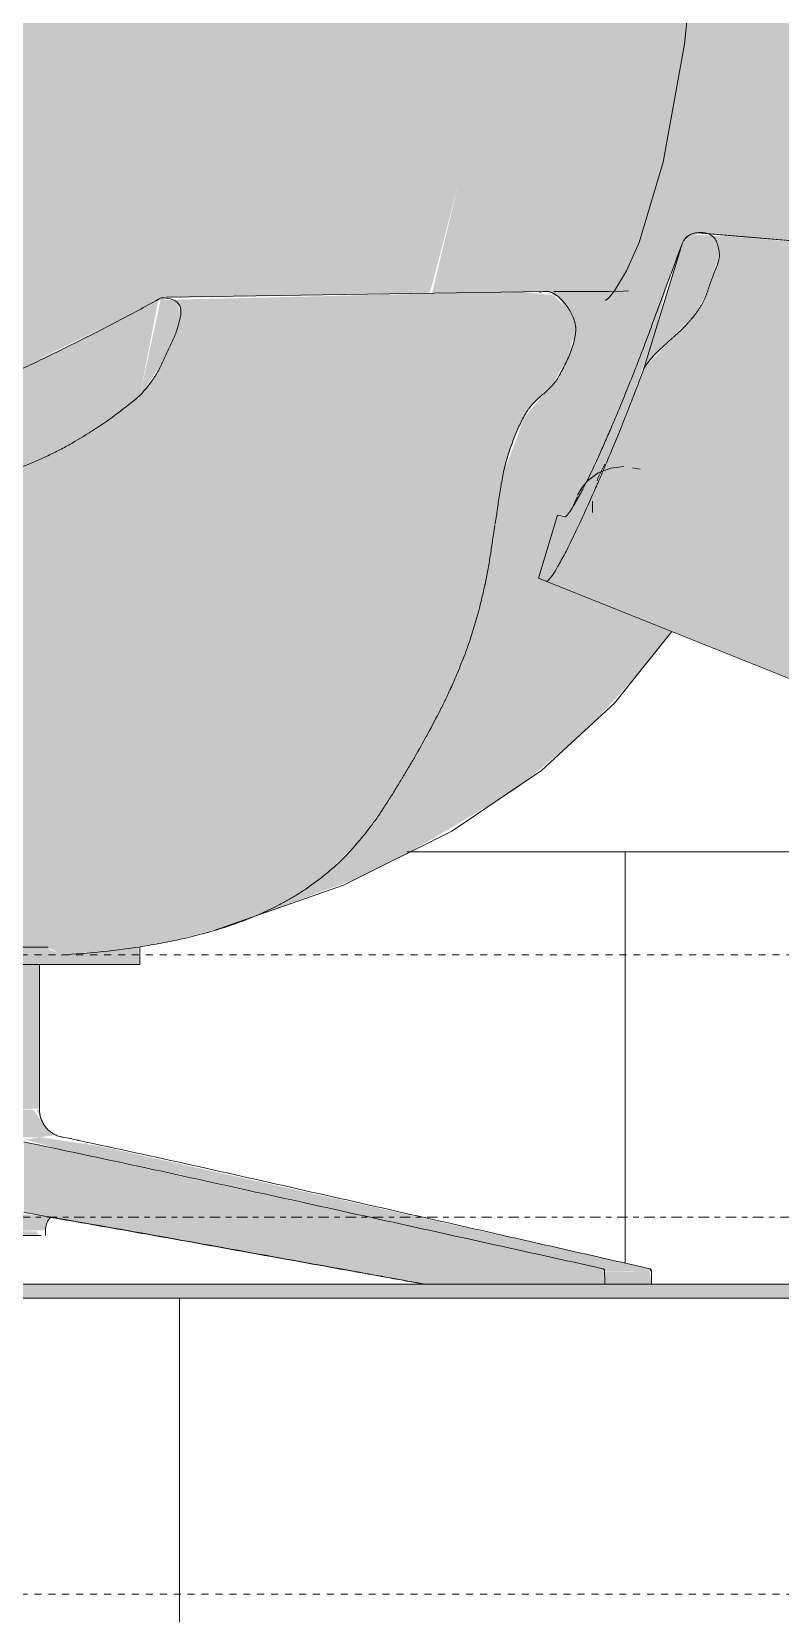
# Model space of a CAD drawing. Header units: inches. Extents: x 1701 to 6939, y -276 to 585.
# Drawn here: x 5342.03 to 5355.47, y -157.66 to -129.28 of the extents above; entities that cross this region are included whole.
import ezdxf

# ---------------------------------------------------------------- set-up
doc = ezdxf.new("R2010")
doc.units = ezdxf.units.IN
doc.header["$MEASUREMENT"] = 0
for name, pattern in [('Aligning Line 1_8_', [0.25, 0.125, -0.125]), ('Dash Dot 3_16_', [0.3125, 0.1875, -0.0625, 0, -0.0625]), ('Grid Line 1_2_', [0.875, 0.5, -0.125, 0.125, -0.125])]:
    doc.linetypes.add(name, pattern=pattern)
for name, color, linetype, lineweight in [('0-2', 7, 'Continuous', 9), ('0-4', 10, 'Continuous', 5), ('A-ANNO-SYMB-1', 150, 'Dash Dot 3_16_', 9), ('A-FLOR-LEVL-1', 51, 'Grid Line 1_2_', 9), ('A-GENM-1', 55, 'Continuous', 9), ('A-GENM-2', 7, 'Continuous', 9), ('A-WALL-PATT-5', 55, 'Continuous', 9), ('G-ANNO-SYMB', 111, 'Aligning Line 1_8_', 9), ('G-ANNO-SYMB-1', 147, 'Aligning Line 1_8_', 9), ('I-FURN-2', 7, 'Continuous', 9), ('I-FURN-3', 27, 'Continuous', 9), ('I-FURN-6', 90, 'Continuous', 9)]:
    doc.layers.add(name, color=color, linetype=linetype, lineweight=lineweight)

# ---------------------------------------------------------------- blocks, each defined once
blk = doc.blocks.new('Seating-Setee-Teknion-BBMC_Metropolitan-R2013 - Lounge Settee-1463093-SECTION _ CENTER LOOKING EAST')
at = {"layer": 'I-FURN-6'}
for points in [[(-3378.28, -145.437), (-3378.28, -133.974), (-3385.443, -133.405), (-3390.822, -132.945), (-3391.081, -132.953), (-3390.952, -133.291), (-3391.255, -134.15), (-3391.674, -134.656), (-3392.295, -135.307), (-3392.306, -135.321), (-3393.174, -137.464), (-3393.853, -138.873), (-3394.063, -139.135), (-3394.022, -139.156), (-3378.289, -145.433)], [(-3392.306, -135.321), (-3391.976, -134.942), (-3391.4, -134.346), (-3391.206, -134.022), (-3390.956, -133.281), (-3391.086, -132.938), (-3391.439, -132.918), (-3391.616, -133.065), (-3392.254, -135.151)], [(-3394.07, -139.137), (-3393.986, -139.073), (-3393.822, -138.818), (-3393.365, -137.889), (-3392.577, -136.026), (-3392.127, -134.737), (-3391.877, -133.771), (-3392.843, -136.259), (-3393.398, -137.473), (-3393.684, -137.945), (-3393.763, -137.973), (-3393.867, -137.989), (-3394.202, -139.085), (-3394.095, -139.127)], [(-3393.625, -137.867), (-3393.464, -137.599), (-3393.516, -137.631), (-3393.619, -137.856)]]:
    blk.add_hatch(color=256, dxfattribs=at).paths.add_polyline_path(points, flags=0)
at = {"layer": 'I-FURN-2'}
for p, q in [((-3392.306, -135.321), (-3391.616, -133.065)), ((-3391.255, -132.892), (-3378.28, -133.968)), ((-3393.232, -137.698), (-3393.232, -137.905)), ((-3393.856, -137.954), (-3394.202, -139.085)), ((-3393.716, -137.983), (-3393.856, -137.954)), ((-3394.202, -139.085), (-3394.07, -139.137)), ((-3394.07, -139.137), (-3378.28, -145.439))]:
    blk.add_line(p, q, dxfattribs=at)
at = {"layer": 'I-FURN-2', "flags": 128}
for points in [[(-3378.28, -133.968), (-3390.518, -132.96), (-3391.271, -132.891)], [(-3393.01, -137.039), (-3393.136, -137.287), (-3393.149, -137.338)], [(-3392.667, -137.081), (-3392.904, -137.106), (-3393.126, -137.193), (-3393.317, -137.335), (-3393.421, -137.459), (-3393.498, -137.592)], [(-3392.513, -137.1), (-3392.446, -137.114), (-3392.377, -137.128)]]:
    blk.add_lwpolyline(points, dxfattribs=at)
at = {"layer": 'I-FURN-2'}
for points, knots in [([(-3391.616, -133.065), (-3391.683, -133.248), (-3391.783, -133.518), (-3391.912, -133.868), (-3392.008, -134.125), (-3392.103, -134.381), (-3392.198, -134.636), (-3392.289, -134.882), (-3392.405, -135.186), (-3392.509, -135.45), (-3392.606, -135.69), (-3392.676, -135.862), (-3392.743, -136.025), (-3392.806, -136.175), (-3392.866, -136.317), (-3392.944, -136.498), (-3393.036, -136.709), (-3393.17, -137.009), (-3393.316, -137.318), (-3393.456, -137.591), (-3393.567, -137.785), (-3393.654, -137.914), (-3393.698, -137.966), (-3393.716, -137.983)], [0, 0, 0, 0, 0.05, 0.075, 0.1, 0.125, 0.15, 0.175, 0.2, 0.25, 0.275, 0.3, 0.325, 0.35, 0.375, 0.4, 0.45, 0.5, 0.6, 0.7, 0.8, 0.9, 1, 1, 1, 1]), ([(-3392.306, -135.321), (-3392.259, -135.236), (-3392.157, -135.109), (-3392, -134.959), (-3391.903, -134.872), (-3391.841, -134.815), (-3391.79, -134.769), (-3391.738, -134.722), (-3391.673, -134.662), (-3391.594, -134.588), (-3391.531, -134.522), (-3391.483, -134.467), (-3391.435, -134.411), (-3391.377, -134.338), (-3391.323, -134.261), (-3391.283, -134.198), (-3391.255, -134.15), (-3391.23, -134.101), (-3391.199, -134.032), (-3391.166, -133.944), (-3391.136, -133.853), (-3391.112, -133.781), (-3391.094, -133.727), (-3391.073, -133.673), (-3391.042, -133.599), (-3391.002, -133.504), (-3390.97, -133.412), (-3390.957, -133.35), (-3390.953, -133.32), (-3390.952, -133.303), (-3390.952, -133.291), (-3390.952, -133.278), (-3390.953, -133.261), (-3390.955, -133.232), (-3390.961, -133.189), (-3390.972, -133.139), (-3390.992, -133.074), (-3391.02, -133.014), (-3391.051, -132.972), (-3391.071, -132.951), (-3391.102, -132.924), (-3391.16, -132.896), (-3391.252, -132.88), (-3391.327, -132.882), (-3391.38, -132.889), (-3391.415, -132.897), (-3391.447, -132.906), (-3391.486, -132.923), (-3391.549, -132.965), (-3391.592, -133.02), (-3391.616, -133.065)], [0, 0, 0, 0, 0.111111, 0.166667, 0.194444, 0.222222, 0.236111, 0.25, 0.277778, 0.305556, 0.333333, 0.347222, 0.361111, 0.388889, 0.416667, 0.430556, 0.444444, 0.458333, 0.472222, 0.5, 0.527778, 0.541667, 0.555556, 0.569444, 0.583333, 0.611111, 0.638889, 0.652778, 0.659722, 0.663194, 0.666667, 0.670139, 0.673611, 0.680556, 0.694444, 0.708333, 0.722222, 0.75, 0.763889, 0.770833, 0.777778, 0.805556, 0.833333, 0.861111, 0.875, 0.888889, 0.902778, 0.916667, 0.944444, 1, 1, 1, 1]), ([(-3391.583, -133.017), (-3391.569, -132.998), (-3391.546, -132.971), (-3391.519, -132.95), (-3391.509, -132.942)], [0, 0, 0, 0, 0.02777778, 0.04432183, 0.04432183, 0.04432183, 0.04432183]), ([(-3391.368, -132.889), (-3391.357, -132.888), (-3391.333, -132.886), (-3391.3, -132.885), (-3391.28, -132.886), (-3391.274, -132.886)], [0.11111111, 0.11111111, 0.11111111, 0.11111111, 0.125, 0.13888889, 0.14500113, 0.14500113, 0.14500113, 0.14500113]), ([(-3394.07, -139.137), (-3394.058, -139.142), (-3394.027, -139.129), (-3393.954, -139.04), (-3393.854, -138.88), (-3393.728, -138.648), (-3393.575, -138.341), (-3393.391, -137.951), (-3393.215, -137.557), (-3393.077, -137.242), (-3392.995, -137.05), (-3392.93, -136.897), (-3392.864, -136.738), (-3392.795, -136.573), (-3392.723, -136.398), (-3392.648, -136.21), (-3392.568, -136.006), (-3392.456, -135.719), (-3392.367, -135.485), (-3392.306, -135.321)], [0.0000311, 0.0000311, 0.0000311, 0.0000311, 0.1, 0.2, 0.3, 0.4, 0.5, 0.6, 0.7, 0.75, 0.775, 0.8, 0.825, 0.85, 0.875, 0.9, 0.925, 0.95, 1, 1, 1, 1])]:
    blk.add_open_spline(points, degree=3, knots=knots, dxfattribs=at)
blk = doc.blocks.new('Seating-Lounge_Chair-Teknion-BBMC_Metropolitan-R2013 - Lounge Chair-V76-SECTION _ CENTER LOOKING EAST')
at = {"layer": 'I-FURN-3'}
for points in [[(-3412.047, -136.976), (-3409.888, -136.786), (-3408.647, -136.622), (-3407.396, -136.412), (-3406.136, -136.15), (-3404.922, -135.829), (-3403.687, -135.405), (-3401.681, -134.424), (-3400.892, -134.053), (-3397.214, -133.992), (-3396.16, -133.962), (-3396.113, -133.831), (-3395.656, -132.077), (-3395.293, -130.168), (-3395.004, -128.036), (-3394.746, -125.123), (-3394.624, -123.244), (-3396.055, -123.18), (-3397.708, -122.961), (-3400.299, -122.45), (-3401.33, -122.26), (-3401.983, -122.245), (-3402.585, -122.484), (-3402.987, -123.016), (-3404.082, -126.346), (-3405.115, -128.783), (-3405.638, -129.792), (-3406.575, -131.304), (-3407.695, -132.587), (-3408.493, -133.21), (-3409.274, -133.596), (-3409.864, -133.778), (-3410.889, -133.917), (-3411.909, -133.943), (-3413.723, -133.988), (-3413.97, -134.056), (-3413.603, -134.235), (-3413.121, -134.6), (-3412.841, -134.933), (-3412.509, -135.603), (-3412.327, -136.098), (-3412.048, -136.971)], [(-3399.67, -145.291), (-3397.491, -144.481), (-3396.601, -144.05), (-3394.611, -142.876), (-3393.361, -141.828), (-3392.262, -140.635), (-3391.825, -140.033), (-3394.196, -139.063), (-3393.822, -137.961), (-3393.684, -137.945), (-3393.57, -137.748), (-3393.369, -137.417), (-3392.918, -136.437), (-3392.134, -134.463), (-3391.583, -133.017), (-3391.337, -132.892), (-3389.367, -133.037), (-3389.174, -131.352), (-3389, -128.892), (-3388.935, -126.346), (-3388.954, -122.471), (-3389.299, -122.61), (-3389.538, -123.05), (-3389.619, -123.247), (-3390.164, -122.901), (-3390.637, -122.38), (-3390.953, -122.23), (-3391.086, -122.275), (-3391.139, -122.596), (-3391.206, -122.679), (-3391.565, -122.861), (-3392.282, -123.041), (-3393.243, -123.18), (-3394.624, -123.244), (-3394.896, -126.9), (-3395.004, -128.036), (-3395.293, -130.168), (-3395.661, -132.104), (-3396.112, -133.976), (-3394, -133.945), (-3393.92, -134.008), (-3393.847, -134.039), (-3393.587, -134.437), (-3393.574, -134.85), (-3393.86, -135.497), (-3394.452, -136.195), (-3394.813, -137.162), (-3395.28, -139.679), (-3395.523, -140.447), (-3395.971, -141.459), (-3396.581, -142.561), (-3397.219, -143.539), (-3397.693, -144.094), (-3397.956, -144.341), (-3398.625, -144.816), (-3399.33, -145.164), (-3399.51, -145.231)], [(-3417.946, -138.843), (-3415.719, -138.743), (-3413.135, -138.823), (-3410.762, -138.648), (-3408.357, -138.336), (-3408.193, -138.312), (-3406.828, -138.057), (-3405.426, -137.725), (-3403.929, -137.251), (-3402.663, -136.711), (-3401.356, -135.807), (-3401.02, -134.077), (-3402.694, -134.942), (-3404.062, -135.56), (-3405.871, -136.089), (-3406.901, -136.325), (-3408.357, -136.582), (-3410.877, -136.885), (-3412.621, -137.015), (-3415.363, -137.086), (-3417.946, -137.016), (-3420.083, -136.835), (-3421.471, -136.628), (-3422.63, -136.391), (-3423.35, -136.212), (-3424.363, -135.875), (-3425.314, -135.413), (-3426.63, -134.334), (-3426.949, -134.053), (-3427.332, -135.823), (-3426.63, -136.719), (-3425.72, -137.312), (-3424.497, -137.808), (-3423.685, -138.059), (-3422.599, -138.313), (-3421.19, -138.549), (-3420.328, -138.662), (-3418.44, -138.813)], [(-3402.766, -145.843), (-3401.681, -145.741), (-3400.786, -145.595), (-3399.74, -145.315), (-3399.153, -145.084), (-3398.625, -144.816), (-3397.956, -144.341), (-3397.352, -143.715), (-3396.772, -142.876), (-3396.107, -141.723), (-3395.614, -140.673), (-3395.346, -139.927), (-3395.083, -138.776), (-3394.761, -136.95), (-3394.617, -136.534), (-3394.41, -136.13), (-3394.285, -135.937), (-3393.919, -135.561), (-3393.661, -135.082), (-3393.558, -134.693), (-3393.595, -134.364), (-3393.92, -134.008), (-3394.42, -133.952), (-3395.839, -133.971), (-3400.892, -134.089), (-3400.638, -134.195), (-3400.732, -134.718), (-3401.103, -135.482), (-3401.449, -135.872), (-3402.838, -136.786), (-3404.41, -137.414), (-3405.871, -137.831), (-3407.51, -138.185), (-3409.212, -138.462), (-3410.762, -138.648), (-3412.186, -138.77), (-3415.365, -138.904), (-3415.68, -138.932), (-3404.463, -145.7), (-3402.951, -145.732), (-3402.767, -145.842)], [(-3401.356, -135.807), (-3400.976, -135.249), (-3400.686, -134.615), (-3400.656, -134.188), (-3400.976, -134.054), (-3401.319, -135.637)]]:
    blk.add_hatch(color=256, dxfattribs=at).paths.add_polyline_path(points, flags=0)
h = blk.add_hatch(color=256, dxfattribs=at)
h.paths.add_polyline_path([(-3412.048, -136.976), (-3412.05, -136.967), (-3412.05, -136.97)], flags=0)
h.paths.add_polyline_path([(-3393.562, -134.66), (-3393.548, -134.555), (-3393.572, -134.572), (-3393.562, -134.659)], flags=0)
h.paths.add_polyline_path([(-3393.959, -134), (-3394.023, -133.955), (-3394.023, -133.988), (-3393.996, -133.993)], flags=0)
at = {"layer": 'I-FURN-6'}
for points in [[(-3404.143, -146.016), (-3401.359, -146.016), (-3401.386, -145.7), (-3402.275, -145.807), (-3402.826, -145.807), (-3403.079, -145.7), (-3404.143, -145.7), (-3404.143, -145.893)], [(-3404.266, -148.619), (-3403.169, -148.601), (-3403.169, -146.016), (-3404.866, -146.016), (-3404.866, -148.619), (-3404.314, -148.619)], [(-3394.556, -151.75), (-3393.018, -151.75), (-3393.042, -151.471), (-3403.438, -149.196), (-3403.438, -150.462), (-3396.23, -151.75), (-3394.773, -151.75)], [(-3404.74, -150.799), (-3403.059, -150.784), (-3402.982, -150.553), (-3403.021, -150.535), (-3403.572, -150.482), (-3403.572, -150.445), (-3403.984, -150.425), (-3404.002, -150.455), (-3404.163, -150.411), (-3405.018, -150.553), (-3404.895, -150.799), (-3404.801, -150.799)], [(-3404.664, -150.875), (-3403.172, -150.875), (-3403.209, -150.799), (-3404.94, -150.809), (-3404.94, -150.875), (-3404.801, -150.875)], [(-3393.009, -151.75), (-3393.007, -151.519), (-3392.206, -151.519), (-3392.21, -151.471), (-3393.042, -151.471), (-3393.01, -151.75)]]:
    blk.add_hatch(color=256, dxfattribs=at).paths.add_polyline_path(points, flags=0)
h = blk.add_hatch(color=256, dxfattribs=at)
h.paths.add_polyline_path([(-3403.145, -149.113), (-3402.899, -149.076), (-3402.99, -149.001), (-3403.064, -148.918), (-3403.266, -148.619), (-3404.866, -148.619), (-3405.006, -148.988), (-3405.164, -149.113), (-3403.152, -149.113)], flags=0)
h.paths.add_polyline_path([(-3403.061, -148.921), (-3403.169, -148.619), (-3403.218, -148.619), (-3403.063, -148.918)], flags=0)
h = blk.add_hatch(color=256, dxfattribs=at)
h.paths.add_polyline_path([(-3415.689, -151.471), (-3415.057, -151.44), (-3404.765, -149.113), (-3405.164, -149.113), (-3415.229, -151.368)], flags=0)
h.paths.add_polyline_path([(-3393.007, -151.471), (-3392.202, -151.471), (-3402.084, -149.27), (-3403.152, -149.113), (-3403.409, -149.157), (-3402.649, -149.364), (-3395.12, -151.012), (-3393.042, -151.471)], flags=0)
h.paths.add_polyline_path([(-3401.562, -149.364), (-3402.658, -149.16), (-3401.59, -149.359)], flags=0)
h.paths.add_polyline_path([(-3405.351, -149.304), (-3404.725, -149.127), (-3405.23, -149.27)], flags=0)
h.paths.add_polyline_path([(-3402.593, -149.163), (-3402.593, -149.157), (-3402.606, -149.16)], flags=0)
h = blk.add_hatch(color=256, dxfattribs=at)
h.paths.add_polyline_path([(-3402.322, -149.233), (-3402.326, -149.229), (-3402.326, -149.232)], flags=0)
h.paths.add_polyline_path([(-3402.322, -149.226), (-3402.325, -149.223), (-3402.326, -149.226)], flags=0)
h.paths.add_polyline_path([(-3402.322, -149.219), (-3402.324, -149.217), (-3402.325, -149.219)], flags=0)
h.paths.add_polyline_path([(-3402.322, -149.211), (-3402.323, -149.21), (-3402.323, -149.211)], flags=0)
h.paths.add_polyline_path([(-3402.499, -149.2), (-3402.503, -149.196), (-3402.5, -149.2)], flags=0)
h = blk.add_hatch(color=256, dxfattribs=at)
h.paths.add_polyline_path([(-3415.478, -151.75), (-3415.227, -151.75), (-3415.244, -151.519), (-3415.718, -151.519), (-3415.721, -151.75), (-3415.565, -151.75)], flags=0)
h.paths.add_polyline_path([(-3393.007, -151.75), (-3392.17, -151.75), (-3392.206, -151.519), (-3393.012, -151.527), (-3393.009, -151.75)], flags=0)
at = {"layer": 'I-FURN-2'}
for p, q in [((-3400.869, -134.042), (-3394.071, -133.937)), ((-3404.143, -145.7), (-3403.004, -145.7)), ((-3401.359, -145.7), (-3401.359, -146.016)), ((-3401.359, -146.016), (-3404.143, -146.016)), ((-3403.157, -148.619), (-3403.157, -146.016)), ((-3402.604, -149.134), (-3402.735, -149.113)), ((-3403.128, -150.875), (-3404.94, -150.875)), ((-3403.052, -150.875), (-3403.052, -150.799))]:
    blk.add_line(p, q, dxfattribs=at)
at = {"layer": 'I-FURN-2', "flags": 128}
for points in [[(-3392.994, -134.1), (-3392.933, -134.045), (-3392.836, -133.928), (-3392.619, -133.571), (-3392.393, -133.063), (-3391.96, -131.617), (-3391.576, -129.501), (-3391.279, -126.586), (-3391.099, -122.666), (-3391.092, -122.324)], [(-3393.924, -133.94), (-3392.926, -133.941), (-3392.681, -133.934), (-3392.584, -133.925)], [(-3400.055, -145.415), (-3397.703, -144.589), (-3395.753, -143.622), (-3394.148, -142.533), (-3392.837, -141.327), (-3391.807, -140.039)], [(-3403.157, -148.619), (-3403.157, -148.639), (-3403.155, -148.659), (-3403.153, -148.679), (-3403.151, -148.699), (-3403.147, -148.719), (-3403.143, -148.738), (-3403.137, -148.758), (-3403.132, -148.777), (-3403.125, -148.796), (-3403.117, -148.814), (-3403.109, -148.832), (-3403.1, -148.85), (-3403.091, -148.868), (-3403.081, -148.885), (-3403.07, -148.902), (-3403.058, -148.918), (-3403.046, -148.934), (-3403.033, -148.949), (-3403.019, -148.964), (-3403.005, -148.978), (-3402.991, -148.992), (-3402.976, -149.005), (-3402.96, -149.017), (-3402.944, -149.029), (-3402.927, -149.04), (-3402.91, -149.051), (-3402.893, -149.06), (-3402.875, -149.069), (-3402.857, -149.078), (-3402.838, -149.085), (-3402.819, -149.092), (-3402.8, -149.098), (-3402.781, -149.104), (-3402.762, -149.108), (-3402.742, -149.112), (-3402.735, -149.113)], [(-3402.962, -150.549), (-3402.972, -150.562), (-3402.981, -150.574), (-3402.99, -150.587), (-3402.998, -150.601), (-3403.006, -150.614), (-3403.013, -150.628), (-3403.019, -150.642), (-3403.025, -150.657), (-3403.031, -150.671), (-3403.035, -150.686), (-3403.04, -150.701), (-3403.043, -150.717), (-3403.046, -150.732), (-3403.048, -150.748), (-3403.05, -150.763), (-3403.051, -150.779), (-3403.052, -150.794), (-3403.052, -150.799)], [(-3393.012, -151.519), (-3393.01, -151.7), (-3393.009, -151.75)], [(-3392.17, -151.75), (-3392.17, -151.7), (-3392.172, -151.519)]]:
    blk.add_lwpolyline(points, dxfattribs=at)
at = {"layer": 'I-FURN-2'}
for points, knots in [([(-3394.184, -133.956), (-3394.176, -133.954), (-3394.14, -133.944), (-3394.077, -133.933), (-3394.019, -133.939), (-3393.982, -133.951), (-3393.957, -133.961), (-3393.912, -133.983), (-3393.848, -134.028), (-3393.772, -134.099), (-3393.701, -134.184), (-3393.638, -134.277), (-3393.586, -134.377), (-3393.555, -134.461), (-3393.539, -134.528), (-3393.529, -134.592), (-3393.53, -134.676), (-3393.554, -134.827), (-3393.607, -134.99), (-3393.676, -135.153), (-3393.732, -135.271), (-3393.781, -135.365), (-3393.815, -135.426), (-3393.834, -135.459), (-3393.847, -135.483), (-3393.861, -135.506), (-3393.881, -135.537), (-3393.918, -135.587), (-3393.975, -135.651), (-3394.049, -135.723), (-3394.126, -135.79), (-3394.204, -135.858), (-3394.28, -135.929), (-3394.339, -135.995), (-3394.377, -136.045), (-3394.398, -136.075), (-3394.413, -136.099), (-3394.428, -136.123), (-3394.447, -136.156), (-3394.48, -136.214), (-3394.525, -136.302), (-3394.576, -136.412), (-3394.64, -136.566), (-3394.699, -136.726), (-3394.745, -136.87), (-3394.769, -136.954), (-3394.788, -137.016), (-3394.805, -137.079), (-3394.825, -137.166), (-3394.858, -137.322), (-3394.896, -137.554), (-3394.929, -137.788), (-3394.952, -137.949), (-3394.966, -138.039), (-3394.974, -138.085), (-3394.978, -138.109), (-3394.978, -138.11)], [0.44, 0.44, 0.44, 0.44, 0.4407895, 0.4440789, 0.4473684, 0.4481908, 0.4490132, 0.4506579, 0.4539474, 0.4572368, 0.4605263, 0.4638158, 0.4671053, 0.4703947, 0.4720395, 0.4736842, 0.4769737, 0.4802632, 0.4868421, 0.4901316, 0.4934211, 0.4967105, 0.4983553, 0.4991776, 0.5, 0.5008224, 0.5016447, 0.5032895, 0.5065789, 0.5098684, 0.5131579, 0.5164474, 0.5197368, 0.5230263, 0.5246711, 0.5254934, 0.5263158, 0.5271382, 0.5279605, 0.5296053, 0.5328947, 0.5361842, 0.5394737, 0.5460526, 0.5493421, 0.5509868, 0.5526316, 0.5542763, 0.5559211, 0.5592105, 0.5657895, 0.5723684, 0.5756579, 0.5773026, 0.5789474, 0.5790703, 0.5790703, 0.5790703, 0.5790703]), ([(-3394.058, -133.937), (-3394.038, -133.937), (-3394.013, -133.941), (-3393.982, -133.951), (-3393.957, -133.961), (-3393.918, -133.98), (-3393.886, -134.002), (-3393.866, -134.017)], [-0.555123005, -0.555123005, -0.555123005, -0.555123005, -0.552631579, -0.551809211, -0.550986842, -0.549342105, -0.54683292, -0.54683292, -0.54683292, -0.54683292]), ([(-3400.976, -134.054), (-3401.219, -134.188), (-3401.584, -134.386), (-3402.073, -134.64), (-3402.441, -134.824), (-3402.811, -135.008), (-3403.307, -135.253), (-3403.928, -135.532), (-3404.553, -135.74), (-3405.054, -135.885), (-3405.427, -135.988), (-3405.797, -136.084), (-3406.167, -136.17), (-3406.535, -136.25), (-3407.024, -136.351), (-3407.632, -136.466), (-3408.358, -136.585), (-3409.081, -136.69), (-3409.801, -136.78), (-3410.523, -136.858), (-3411.238, -136.923), (-3411.932, -136.975), (-3412.62, -137.016), (-3413.311, -137.048), (-3414.227, -137.078), (-3414.91, -137.086), (-3415.363, -137.086)], [0, 0, 0, 0, 0.05, 0.075, 0.1, 0.125, 0.15, 0.2, 0.25, 0.275, 0.3, 0.325, 0.35, 0.375, 0.4, 0.45, 0.5, 0.55, 0.6, 0.65, 0.7, 0.75, 0.8, 0.85, 0.9, 1, 1, 1, 1]), ([(-3401.356, -135.807), (-3401.301, -135.747), (-3401.224, -135.656), (-3401.142, -135.547), (-3401.098, -135.483), (-3401.067, -135.435), (-3401.037, -135.386), (-3401.001, -135.32), (-3400.944, -135.2), (-3400.886, -135.062), (-3400.819, -134.925), (-3400.776, -134.839), (-3400.744, -134.77), (-3400.722, -134.718), (-3400.706, -134.675), (-3400.695, -134.645), (-3400.69, -134.628), (-3400.686, -134.615), (-3400.683, -134.601), (-3400.678, -134.584), (-3400.668, -134.552), (-3400.655, -134.504), (-3400.64, -134.446), (-3400.627, -134.389), (-3400.619, -134.333), (-3400.616, -134.281), (-3400.621, -134.242), (-3400.628, -134.218), (-3400.633, -134.205), (-3400.638, -134.195), (-3400.643, -134.187), (-3400.65, -134.175), (-3400.664, -134.156), (-3400.688, -134.131), (-3400.723, -134.106), (-3400.777, -134.079), (-3400.858, -134.057), (-3400.935, -134.052), (-3400.976, -134.054)], [0, 0, 0, 0, 0.1, 0.15, 0.175, 0.2, 0.225, 0.25, 0.3, 0.4, 0.45, 0.5, 0.525, 0.55, 0.575, 0.5875, 0.59375, 0.6, 0.60625, 0.6125, 0.625, 0.65, 0.675, 0.7, 0.725, 0.75, 0.775, 0.7875, 0.79375, 0.8, 0.80625, 0.8125, 0.825, 0.85, 0.875, 0.9, 0.95, 1, 1, 1, 1]), ([(-3393.548, -134.49), (-3393.545, -134.503), (-3393.538, -134.532), (-3393.531, -134.582), (-3393.53, -134.621), (-3393.531, -134.645)], [-0.529190601, -0.529190601, -0.529190601, -0.529190601, -0.527960526, -0.526315789, -0.524063689, -0.524063689, -0.524063689, -0.524063689]), ([(-3393.81, -135.418), (-3393.813, -135.423), (-3393.821, -135.437), (-3393.834, -135.459), (-3393.847, -135.483), (-3393.861, -135.506), (-3393.881, -135.537), (-3393.897, -135.558), (-3393.908, -135.573), (-3393.909, -135.573)], [-0.502164886, -0.502164886, -0.502164886, -0.502164886, -0.501644737, -0.500822368, -0.5, -0.499177632, -0.498355263, -0.496710526, -0.496653043, -0.496653043, -0.496653043, -0.496653043]), ([(-3413.492, -138.843), (-3413.057, -138.825), (-3412.403, -138.788), (-3411.533, -138.722), (-3410.877, -138.663), (-3410.218, -138.594), (-3409.554, -138.514), (-3408.876, -138.421), (-3408.135, -138.305), (-3407.342, -138.165), (-3406.628, -138.017), (-3406.056, -137.887), (-3405.626, -137.781), (-3405.194, -137.663), (-3404.76, -137.539), (-3404.397, -137.425), (-3404.106, -137.324), (-3403.815, -137.217), (-3403.445, -137.078), (-3403.078, -136.922), (-3402.79, -136.781), (-3402.508, -136.626), (-3402.021, -136.328), (-3401.618, -136.028), (-3401.356, -135.807)], [0, 0, 0, 0, 0.111111, 0.166667, 0.222222, 0.277778, 0.333333, 0.388889, 0.444444, 0.513889, 0.583333, 0.618056, 0.652778, 0.6875, 0.722222, 0.756944, 0.774306, 0.791667, 0.826389, 0.861111, 0.878472, 0.895833, 0.930556, 1, 1, 1, 1]), ([(-3394.143, -135.805), (-3394.163, -135.823), (-3394.21, -135.863), (-3394.277, -135.927), (-3394.323, -135.976), (-3394.343, -136.001)], [-0.486137912, -0.486137912, -0.486137912, -0.486137912, -0.483552632, -0.480263158, -0.477299742, -0.477299742, -0.477299742, -0.477299742]), ([(-3394.461, -136.182), (-3394.464, -136.187), (-3394.486, -136.226), (-3394.543, -136.337), (-3394.626, -136.525), (-3394.699, -136.726), (-3394.744, -136.867), (-3394.761, -136.927), (-3394.767, -136.944)], [-0.47092165, -0.47092165, -0.47092165, -0.47092165, -0.47039474, -0.46710526, -0.46052632, -0.45394737, -0.45065789, -0.44925406, -0.44925406, -0.44925406, -0.44925406]), ([(-3394.814, -137.121), (-3394.816, -137.129), (-3394.828, -137.18), (-3394.858, -137.322), (-3394.896, -137.554), (-3394.929, -137.788), (-3394.952, -137.949), (-3394.966, -138.039), (-3394.974, -138.083), (-3394.977, -138.105)], [-0.44467491, -0.44467491, -0.44467491, -0.44467491, -0.44407895, -0.44078947, -0.43421053, -0.42763158, -0.42434211, -0.42269737, -0.42105263, -0.42105263, -0.42105263, -0.42105263]), ([(-3394.981, -138.128), (-3394.983, -138.142), (-3394.99, -138.179), (-3395.002, -138.258), (-3395.025, -138.41), (-3395.057, -138.623), (-3395.089, -138.834), (-3395.119, -139.001), (-3395.144, -139.126), (-3395.172, -139.251), (-3395.21, -139.417), (-3395.281, -139.705), (-3395.396, -140.108), (-3395.537, -140.495), (-3395.661, -140.796), (-3395.757, -141.018), (-3395.858, -141.237), (-3395.999, -141.522), (-3396.11, -141.732), (-3396.185, -141.87), (-3396.185, -141.87)], [0.5795196, 0.5795196, 0.5795196, 0.5795196, 0.5805921, 0.5822368, 0.5855263, 0.5921053, 0.5986842, 0.6019737, 0.6052632, 0.6085526, 0.6118421, 0.6184211, 0.6315789, 0.6447368, 0.6513158, 0.6578947, 0.6644737, 0.6710526, 0.6842105, 0.684246, 0.684246, 0.684246, 0.684246]), ([(-3395.129, -139.05), (-3395.134, -139.075), (-3395.145, -139.127), (-3395.156, -139.179), (-3395.162, -139.205)], [-0.396750144, -0.396750144, -0.396750144, -0.396750144, -0.394736842, -0.392652091, -0.392652091, -0.392652091, -0.392652091]), ([(-3395.395, -140.086), (-3395.397, -140.092), (-3395.408, -140.124), (-3395.418, -140.157), (-3395.427, -140.182)], [-0.368961385, -0.368961385, -0.368961385, -0.368961385, -0.368421053, -0.366262537, -0.366262537, -0.366262537, -0.366262537]), ([(-3395.738, -140.974), (-3395.745, -140.988), (-3395.762, -141.027), (-3395.779, -141.065), (-3395.79, -141.089)], [-0.343415222, -0.343415222, -0.343415222, -0.343415222, -0.342105263, -0.339985498, -0.339985498, -0.339985498, -0.339985498]), ([(-3396.214, -141.923), (-3396.279, -142.043), (-3396.384, -142.229), (-3396.531, -142.479), (-3396.611, -142.611), (-3396.651, -142.678), (-3396.651, -142.678)], [0.68591028, 0.68591028, 0.68591028, 0.68591028, 0.69736842, 0.70394737, 0.71052632, 0.71053027, 0.71053027, 0.71053027, 0.71053027]), ([(-3396.658, -142.689), (-3396.696, -142.751), (-3396.774, -142.88), (-3396.893, -143.073), (-3396.997, -143.234), (-3397.082, -143.36), (-3397.17, -143.481), (-3397.283, -143.63), (-3397.469, -143.861), (-3397.713, -144.128), (-3398.026, -144.406), (-3398.299, -144.61), (-3398.522, -144.756), (-3398.693, -144.856), (-3398.866, -144.949), (-3399.04, -145.036), (-3399.215, -145.117), (-3399.45, -145.214), (-3399.865, -145.365), (-3400.339, -145.498), (-3400.83, -145.606), (-3401.325, -145.696), (-3401.922, -145.778), (-3402.459, -145.824), (-3402.734, -145.842), (-3402.766, -145.844)], [0.7109068, 0.7109068, 0.7109068, 0.7109068, 0.7171053, 0.7236842, 0.7302632, 0.7335526, 0.7368421, 0.7434211, 0.75, 0.7631579, 0.7763158, 0.7894737, 0.7960526, 0.8026316, 0.8092105, 0.8157895, 0.8223684, 0.8289474, 0.8421053, 0.8684211, 0.8815789, 0.8947368, 0.9210526, 0.9473684, 0.9508558, 0.9508558, 0.9508558, 0.9508558]), ([(-3399.747, -145.319), (-3399.865, -145.359), (-3400.026, -145.409), (-3400.188, -145.453), (-3400.231, -145.465)], [-0.15789474, -0.15789474, -0.15789474, -0.15789474, -0.14473684, -0.14002784, -0.14002784, -0.14002784, -0.14002784]), ([(-3402.322, -149.199), (-3402.393, -149.183), (-3402.514, -149.157), (-3402.593, -149.137), (-3402.605, -149.134), (-3402.605, -149.134)], [-1, -1, -1, -1, -0.8, -0.6, -0.5048044, -0.5048044, -0.5048044, -0.5048044]), ([(-3402.605, -149.134), (-3402.605, -149.134), (-3402.593, -149.137), (-3402.514, -149.158), (-3402.393, -149.184), (-3402.322, -149.199)], [-0.5007761, -0.5007761, -0.5007761, -0.5007761, -0.4, -0.2, 0, 0, 0, 0]), ([(-3396.23, -151.75), (-3396.65, -151.674), (-3397.732, -151.478), (-3399.473, -151.164), (-3401.457, -150.806), (-3402.778, -150.576), (-3403.438, -150.462)], [-0.9092635, -0.9092635, -0.9092635, -0.9092635, -0.75, -0.5, -0.25, 0, 0, 0, 0]), ([(-3402.959, -150.55), (-3402.464, -150.636), (-3401.309, -150.837), (-3399.492, -151.165), (-3398.171, -151.403), (-3397.511, -151.522)], [-0.9374299, -0.9374299, -0.9374299, -0.9374299, -0.75, -0.5, -0.25, -0.25, -0.25, -0.25]), ([(-3393.042, -151.471), (-3393.037, -151.472), (-3393.029, -151.476), (-3393.02, -151.487), (-3393.014, -151.5), (-3393.012, -151.511), (-3393.012, -151.519)], [-1, -1, -1, -1, -0.666667, -0.5, -0.333333, 0, 0, 0, 0]), ([(-3392.172, -151.519), (-3392.173, -151.511), (-3392.175, -151.5), (-3392.181, -151.487), (-3392.189, -151.476), (-3392.196, -151.472), (-3392.202, -151.471)], [-1, -1, -1, -1, -0.666667, -0.5, -0.333333, 0, 0, 0, 0]), ([(-3392.202, -151.474), (-3392.2, -151.475), (-3392.195, -151.479), (-3392.189, -151.487), (-3392.183, -151.5), (-3392.181, -151.511), (-3392.18, -151.519)], [-0.8333333, -0.8333333, -0.8333333, -0.8333333, -0.6666667, -0.5, -0.3333333, 0, 0, 0, 0])]:
    blk.add_open_spline(points, degree=3, knots=knots, dxfattribs=at)
for points in [[(-3396.185, -141.869), (-3396.194, -141.887), (-3396.204, -141.905), (-3396.214, -141.923)], [(-3397.716, -144.121), (-3397.731, -144.136), (-3397.746, -144.15), (-3397.761, -144.165)], [(-3398.355, -144.645), (-3398.37, -144.656), (-3398.385, -144.666), (-3398.401, -144.676)], [(-3399.04, -145.035), (-3399.056, -145.042), (-3399.071, -145.05), (-3399.086, -145.057)], [(-3400.414, -145.511), (-3400.43, -145.515), (-3400.447, -145.519), (-3400.463, -145.523)], [(-3403.438, -149.196), (-3402.745, -149.342), (-3401.358, -149.637), (-3399.278, -150.096), (-3397.2, -150.553), (-3395.121, -151.012), (-3393.735, -151.318), (-3393.042, -151.471)], [(-3392.202, -151.471), (-3392.876, -151.318), (-3394.225, -151.012), (-3396.249, -150.553), (-3398.272, -150.096), (-3400.297, -149.638), (-3401.647, -149.344), (-3402.322, -149.199)], [(-3397.491, -151.526), (-3397.077, -151.601), (-3396.664, -151.675), (-3396.25, -151.75)]]:
    blk.add_open_spline(points, degree=3, dxfattribs=at)
blk = doc.blocks.new('Parking_Stall_Multiple - STANDARD-1982617-SECTION _ CENTER LOOKING EAST')
at = {"layer": 'A-GENM-1'}
blk.add_hatch(color=256, dxfattribs=at).paths.add_polyline_path([(-3107.649, -152), (-3044.156, -152), (-3044.156, -151.75), (-3144.824, -151.75), (-3144.824, -152), (-3108.274, -152)], flags=0)
at = {"layer": 'A-GENM-2'}
for p, q in [((-3144.824, -151.75), (-3044.156, -151.75)), ((-3044.156, -152), (-3144.824, -152))]:
    blk.add_line(p, q, dxfattribs=at)
blk = doc.blocks.new('CTR - 1st Phase - Common Walls_rvt-2-SECTION _ CENTER LOOKING EAST')
at = {"layer": 'A-FLOR-LEVL-1'}
blk.add_line((-4168.714, -152), (-1830.198, -152), dxfattribs=at)
at = {"layer": 'G-ANNO-SYMB-1'}
blk.add_line((-1926.872, -145.839), (-4071.964, -145.839), dxfattribs=at)
at = {"layer": '0-2'}
for name, p in [('Seating-Setee-Teknion-BBMC_Metropolitan-R2013 - Lounge Settee-1463093-SECTION _ CENTER LOOKING EAST', (0, 0)), ('Seating-Lounge_Chair-Teknion-BBMC_Metropolitan-R2013 - Lounge Chair-V76-SECTION _ CENTER LOOKING EAST', (0, 0)), ('Parking_Stall_Multiple - STANDARD-1982617-SECTION _ CENTER LOOKING EAST', (-327, 0))]:
    blk.add_blockref(name, p, dxfattribs=at)
blk = doc.blocks.new('CTR - 1st Phase -Stairs _ Elevators_rvt-2-SECTION _ CENTER LOOKING EAST')
at = {"layer": 'A-WALL-PATT-5'}
h = blk.add_hatch(dxfattribs=at)
h.set_pattern_fill('FP_69', color=256, style=0, pattern_type=2)
h.set_pattern_definition([(0, (-3207.324, -152), (0, 8), []), (90, (-3207.324, -152), (-8, 8), [8, -8])])
h.paths.add_polyline_path([(-3477.324, -158), (-3203.324, -158), (-3203.324, -152), (-3477.324, -152)], flags=0)
h.paths.add_polyline_path([(-3372.352, -151.75), (-3363.347, -151.75), (-3376.552, -150.048), (-3376.555, -150.132), (-3376.623, -150.382), (-3376.629, -150.869), (-3378.575, -150.869), (-3378.615, -150.185), (-3383.258, -151.019), (-3387.146, -151.75), (-3376.201, -151.75)], flags=0)
h.paths.add_polyline_path([(-3410.426, -151.75), (-3396.254, -151.749), (-3402.954, -150.553), (-3403.106, -150.799), (-3403.172, -150.81), (-3403.209, -150.875), (-3405.25, -150.875), (-3405.286, -150.723), (-3405.387, -150.558), (-3412.023, -151.75), (-3410.694, -151.75)], flags=0)
h.paths.add_polyline_path([(-3359.783, -151.75), (-3359.274, -151.75), (-3359.274, -31), (-3411.799, -31), (-3411.799, -16), (-3403.799, -16), (-3403.799, -15), (-3473.324, -15), (-3473.324, -32), (-3469.324, -32), (-3469.324, -59.213), (-3470.111, -60), (-3473.324, -60), (-3473.324, -151.75), (-3416.086, -151.75), (-3416.047, -151.467), (-3405.693, -149.134), (-3405.682, -149.158), (-3405.333, -149.055), (-3405.204, -148.868), (-3405.146, -148.607), (-3405.146, -146.016), (-3406.927, -146.016), (-3406.927, -145.701), (-3408, -145.485), (-3408.835, -145.221), (-3409.494, -144.931), (-3421.387, -139.324), (-3425.72, -137.312), (-3426.63, -136.719), (-3427.332, -135.823), (-3427.391, -135.569), (-3427.364, -134.979), (-3427.278, -134.369), (-3427.11, -134.085), (-3426.82, -134.053), (-3413.492, -133.959), (-3413.144, -133.945), (-3410.868, -133.916), (-3410.167, -133.831), (-3409.457, -133.663), (-3408.859, -133.41), (-3408.224, -133.022), (-3407.513, -132.427), (-3406.425, -131.096), (-3405.286, -129.136), (-3404.741, -127.97), (-3403.827, -125.623), (-3403.227, -123.775), (-3402.961, -122.934), (-3402.545, -122.436), (-3401.895, -122.215), (-3400.456, -122.365), (-3398.632, -122.641), (-3396.015, -123.18), (-3395.696, -123.204), (-3394.624, -123.244), (-3393.168, -123.171), (-3391.98, -122.984), (-3391.318, -122.744), (-3391.137, -122.59), (-3391.092, -122.455), (-3391.041, -122.26), (-3390.818, -122.227), (-3388.954, -122.512), (-3388.955, -127.33), (-3389.065, -130.014), (-3389.307, -132.594), (-3389.329, -133.066), (-3378.28, -133.97), (-3374.997, -133.867), (-3374.292, -133.775), (-3373.349, -133.493), (-3372.616, -133.055), (-3371.902, -132.429), (-3371.084, -131.379), (-3370.534, -130.439), (-3369.911, -129.245), (-3369.226, -127.649), (-3368.631, -125.958), (-3367.53, -122.606), (-3367.219, -122.208), (-3366.899, -121.957), (-3366.553, -121.79), (-3366.259, -121.725), (-3366.017, -121.723), (-3363.506, -121.995), (-3362.68, -122.394), (-3362.49, -122.563), (-3362.6, -125.412), (-3362.814, -128.112), (-3363.107, -130.346), (-3363.539, -132.524), (-3363.787, -133.458), (-3364.09, -134.435), (-3364.439, -135.388), (-3364.842, -136.326), (-3365.287, -137.21), (-3365.771, -138.037), (-3366.343, -138.878), (-3366.976, -139.676), (-3367.664, -140.421), (-3368.401, -141.112), (-3369.162, -141.729), (-3370.141, -142.411), (-3371.19, -143.03), (-3372.296, -143.583), (-3373.6, -144.139), (-3374.651, -144.504), (-3375.717, -144.832), (-3376.623, -145.124), (-3376.583, -148.731), (-3376.449, -149.018), (-3376.387, -149.1), (-3376.249, -149.134), (-3372.352, -149.728), (-3361.351, -151.511), (-3361.31, -151.75)], flags=0)
h.paths.add_polyline_path([(-3392.168, -151.75), (-3389.536, -151.75), (-3389.503, -151.471), (-3378.73, -148.986), (-3378.613, -148.806), (-3378.575, -148.624), (-3378.608, -145.306), (-3391.825, -140.057), (-3392.706, -141.155), (-3393.741, -142.18), (-3394.844, -143.032), (-3397.148, -144.323), (-3398.324, -144.819), (-3400.449, -145.519), (-3400.973, -145.63), (-3401.359, -145.722), (-3401.359, -146.016), (-3403.169, -146.016), (-3403.145, -148.686), (-3403.169, -148.713), (-3402.968, -149.016), (-3402.784, -149.127), (-3401.681, -149.339), (-3394.613, -150.924), (-3392.21, -151.471), (-3392.17, -151.75)], flags=0)
h.paths.add_polyline_path([(-3404.002, -150.455), (-3404.002, -150.41), (-3404.081, -150.429)], flags=0)
h.paths.add_polyline_path([(-3376.976, -150.146), (-3376.793, -150.083), (-3376.831, -150.061), (-3376.94, -150.118)], flags=0)
h.paths.add_polyline_path([(-3376.702, -150.048), (-3376.717, -150.034), (-3376.704, -150.048)], flags=0)
h.paths.add_polyline_path([(-3404.646, -149.113), (-3404.809, -149.155), (-3404.678, -149.123)], flags=0)
h.paths.add_polyline_path([(-3403.688, -149.113), (-3404.742, -149.155), (-3404.678, -149.169), (-3404.288, -149.132), (-3403.688, -149.133)], flags=0)
h.paths.add_polyline_path([(-3403.178, -149.251), (-3403.688, -149.113), (-3403.685, -149.157), (-3403.311, -149.223)], flags=0)
h.paths.add_polyline_path([(-3402.593, -149.182), (-3402.593, -149.179), (-3402.658, -149.17)], flags=0)
h.paths.add_polyline_path([(-3405.394, -149.113), (-3405.61, -149.148), (-3405.417, -149.117)], flags=0)
h.paths.add_polyline_path([(-3405.371, -149.113), (-3405.61, -149.153), (-3405.394, -149.117)], flags=0)
h.paths.add_polyline_path([(-3405.364, -149.027), (-3405.204, -148.838), (-3405.256, -148.957), (-3405.348, -149.017)], flags=0)
h.paths.add_polyline_path([(-3369.267, -141.691), (-3368.73, -141.237), (-3369.23, -141.66)], flags=0)
h.paths.add_polyline_path([(-3364.927, -136.242), (-3364.785, -135.891), (-3364.865, -136.088)], flags=0)
h.paths.add_polyline_path([(-3364.338, -135.039), (-3364.13, -134.447), (-3364.327, -135.008)], flags=0)
h.paths.add_polyline_path([(-3364.134, -134.361), (-3364.028, -133.978), (-3364.134, -134.357)], flags=0)
h.paths.add_polyline_path([(-3363.714, -132.701), (-3363.472, -131.7), (-3363.708, -132.676)], flags=0)
h.paths.add_polyline_path([(-3389.983, -130.174), (-3389.845, -129.064), (-3389.98, -130.15)], flags=0)
h.paths.add_polyline_path([(-3468.718, 109.875), (-3409.924, 109.875), (-3409.924, 118.812), (-3453.226, 118.812), (-3453.226, 118.656), (-3455.259, 118.698), (-3455.331, 118.728), (-3455.45, 118.696), (-3455.757, 118.656), (-3456.148, 118.72), (-3456.399, 118.812), (-3457.469, 118.812), (-3457.469, 118.656), (-3459.502, 118.698), (-3459.573, 118.728), (-3459.693, 118.696), (-3460, 118.656), (-3460.348, 118.702), (-3460.641, 118.812), (-3461.469, 118.812), (-3461.469, 118.656), (-3463.502, 118.698), (-3463.573, 118.728), (-3463.693, 118.696), (-3464, 118.656), (-3464.348, 118.702), (-3464.672, 118.836), (-3465.035, 119.16), (-3465.164, 119.328), (-3465.298, 119.652), (-3465.344, 120), (-3477.324, 120), (-3477.324, 109.875)], flags=0)
h.paths.add_polyline_path([(-3462.647, 120), (-3462.656, 119.999), (-3462.647, 119.999)], flags=0)
at = {"layer": 'A-FLOR-LEVL-1'}
blk.add_line((-4168.714, -152), (-1830.198, -152), dxfattribs=at)

msp = doc.modelspace()

# ---------------------------------------------------------------- linework, layer by layer
at = {"layer": 'A-ANNO-SYMB-1'}
msp.add_line((5332.063, -150.546), (5360.669, -150.546), dxfattribs=at)
at = {"layer": 'A-FLOR-LEVL-1'}
msp.add_line((4577.361, -152), (6914.377, -152), dxfattribs=at)
at = {"layer": 'G-ANNO-SYMB'}
msp.add_line((6818.453, -157.31), (4673.277, -157.31), dxfattribs=at)

# ---------------------------------------------------------------- block references
at = {"layer": '0-4'}
for name in ['CTR - 1st Phase - Common Walls_rvt-2-SECTION _ CENTER LOOKING EAST', 'CTR - 1st Phase -Stairs _ Elevators_rvt-2-SECTION _ CENTER LOOKING EAST']:
    msp.add_blockref(name, (8745.326, 0), dxfattribs=at)

doc.saveas('drawing.dxf')
